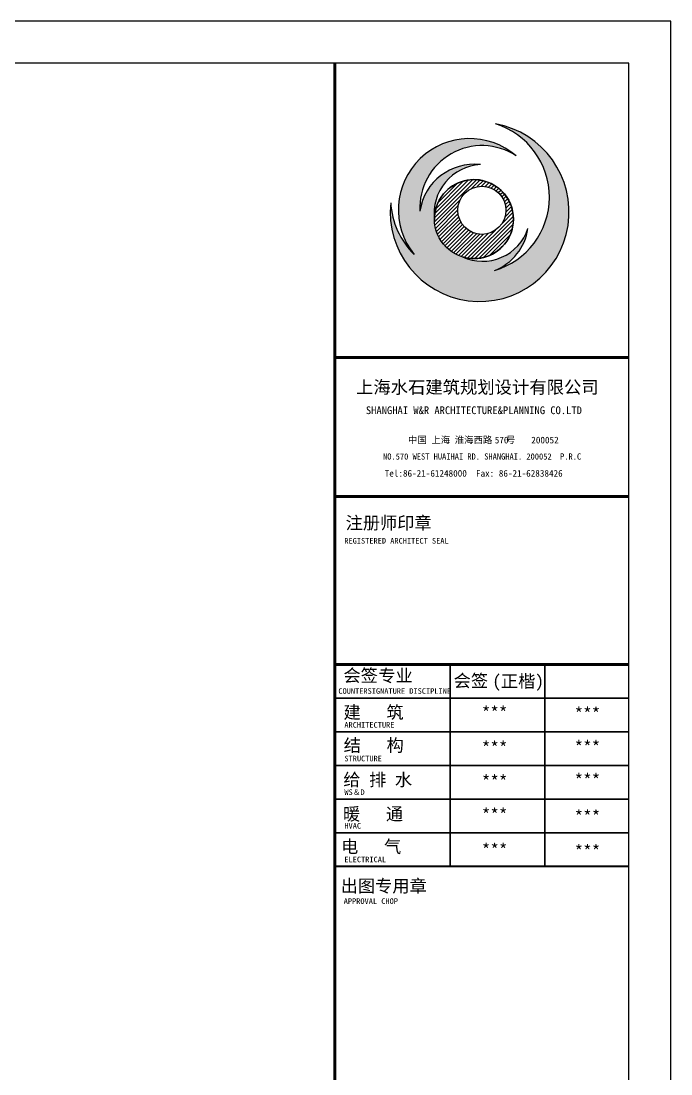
# Model space of a CAD drawing. Extents: x 12099 to 71499, y 175314 to 217314.
# Drawn here: x 56032 to 71499, y 192272 to 217314 of the extents above; entities that cross this region are included whole.
import ezdxf
from ezdxf.enums import TextEntityAlignment as Align

# ---------------------------------------------------------------- set-up
doc = ezdxf.new("R2010")
doc.units = 0
doc.header["$LTSCALE"] = 1000
doc.header["$MEASUREMENT"] = 0
doc.layers.get('0').update_dxf_attribs({"linetype": 'CONTINUOUS'})
for name, color, linetype in [('FACE', 2, 'CONTINUOUS'), ('yingwen', 7, 'CONTINUOUS'), ('图框', 3, 'CONTINUOUS')]:
    doc.layers.add(name, color=color, linetype=linetype)
doc.layers.add('层建筑面积', color=6, linetype='CONTINUOUS', lineweight=30, plot=False)
doc.styles.add('-宋体', font='SimSun.ttf')
doc.styles.add('图签栏', font='SimSun.ttf')

# ---------------------------------------------------------------- blocks, each defined once
blk = doc.blocks.new('A$C790473E3')
at = {"layer": 'FACE'}
blk.add_hatch(color=256, dxfattribs=at).paths.add_polyline_path([(12277, 22805, -0.4358242), (25158, 38243, 0.4034982), (8203, 25238, -0.6154452), (35207, 40694, 0.9131699), (6565, 13084, -0.1859392), (0, 27582, 2.2949898), (29364, 49669, -0.7433742), (29147, 8589, 0.2704113), (38508, 20344, -0.4456628), (20141, 12365, -0.3262317)])
h = blk.add_hatch(dxfattribs=at)
h.set_pattern_fill('ANSI31', color=256, scale=6118.035339, style=0)
h.set_pattern_definition([(45, (-835537.9, 198731.2), (-540.76303, 540.76303), [])])
h.paths.add_polyline_path([(34441, 22970, 1.0074548), (12277, 22805, 0.9926004)])
h.paths.add_polyline_path([(18828, 25457, -1), (32328, 25457, -1)], flags=16)
blk.add_circle((23359, 22970), 11082, dxfattribs=at)
at = {"layer": 'FACE', "color": 2}
blk.add_circle((25578, 25457), 6750, dxfattribs=at)
for centre, radius, start, end in [((24948, 24977), 25084, 174.03869, 79.86154), ((23075, 29161), 21450, 286.44545, 72.95009), ((22142, 25587), 19974, 49.14596, 218.75151), ((25605, 26152), 17427, 56.56444, 183.00452), ((23426, 22946), 15395, 83.53959, 171.43554), ((25891, 24539), 13724, 93.06127, 187.25622), ((23359, 22970), 11082, 253.12295, 180.85108), ((22101, 28855), 22137, 183.29715, 225.4301), ((25737, 24611), 13464, 245.44008, 341.5231), ((23754, 22488), 14908, 291.20681, 351.73296)]:
    blk.add_arc(centre, radius, start, end, dxfattribs=at)
blk = doc.blocks.new('1111111111111111')
for p, q in [((-172968, 17084), (-232368, 17084)), ((-172968, -24916), (-172968, 17084)), ((-173968, 16084), (-229868, 16084)), ((-173968, -23916), (-173968, 16084))]:
    blk.add_line(p, q)
for points, const_width in [([(-180968, -23916), (-180968, 16084)], 70), ([(-180968, 9084), (-173968, 9084)], 70), ([(-180968, 5778), (-173968, 5778)], 70), ([(-180968, 1778), (-173968, 1778)], 70), ([(-178222, 1778), (-178222, -3022)], 35), ([(-175968, 1778), (-175968, -3022)], 35), ([(-173968, 978), (-180968, 978)], 35), ([(-173968, 178), (-180968, 178)], 35), ([(-173968, -622), (-180968, -622)], 35), ([(-173968, -1422), (-180968, -1422)], 35), ([(-173968, -2222), (-180968, -2222)], 35), ([(-173968, -3022), (-180968, -3022)], 50)]:
    blk.add_lwpolyline(points, dxfattribs=dict(const_width=const_width))
at = {"layer": '图框', "linetype": 'ByBlock', "xscale": 0.08484850823879242, "yscale": 0.08484848588705063, "zscale": 0.08484848484848485}
blk.add_blockref('A$C790473E3', (-179638, 10424), dxfattribs=at)
at = {"style": '-宋体'}
for s, height, p in [('上海水石建筑规划设计有限公司', 302.4, (-180463, 8225)), ('注册师印章', 300, (-180710, 4999)), ('会签', 300, (-180761, 1370)), ('专业', 300, (-179931, 1365)), ('建   筑', 300, (-180761, 494)), ('结   构', 300, (-180756, -291)), ('给 排 水', 300, (-180765, -1109)), ('暖   通', 300, (-180773, -1925)), ('电   气', 300, (-180818, -2699)), ('出图专用章', 300, (-180826, -3637))]:
    blk.add_text(s, height=height, dxfattribs=at).set_placement(p)
for s, p in [('中国 上海 淮海西路   号    ', (-177731, 7127)), ('570     200052 ', (-176346, 7117)), ('Tel:86-21-61248000  Fax: 86-21-62838426', (-177662, 6329))]:
    blk.add_text(s, height=159.65, dxfattribs=at).set_placement(p, align=Align.MIDDLE)
at = {"layer": 'yingwen', "style": '图签栏'}
for s, height, p in [(' SHANGHAI W&R ARCHITECTURE&PLANNING CO.LTD', 184.32, (-180353, 7735)), ('REGISTERED ARCHITECT SEAL', 132.71, (-180741, 4656)), ('COUNTERSIGNATURE DISCIPLINE', 132.71, (-180883, 1083)), ('ARCHITECTURE', 132.71, (-180740, 277)), ('STRUCTURE', 132.7, (-180740, -523)), ('WS＆D', 132.7, (-180740, -1323)), ('HVAC', 132.7, (-180740, -2123)), ('ELECTRICAL', 132.7, (-180740, -2923)), ('APPROVAL CHOP', 132.71, (-180756, -3914))]:
    blk.add_text(s, height=height, dxfattribs=at).set_placement(p)
blk.add_text('NO.570 WEST HUAIHAI RD. SHANGHAI. 200052  P.R.C', height=147.46, dxfattribs=at).set_placement((-177462, 6728), align=Align.MIDDLE)
blk = doc.blocks.new('w1')
at = {"layer": 'yingwen'}
blk.add_blockref('1111111111111111', (-591360, -132739), dxfattribs=at)
at = {"style": '-宋体'}
for s, p in [('会签', (-769499, -131495)), ('(正楷)', (-768578, -131505)), ('***', (-768830, -132258)), ('***', (-766622, -132282)), ('***', (-768830, -133091)), ('***', (-766622, -133075)), ('***', (-768830, -133892)), ('***', (-766622, -133860)), ('***', (-768830, -134684)), ('***', (-766622, -134726)), ('***', (-768830, -135519)), ('***', (-766622, -135551))]:
    blk.add_text(s, height=300, dxfattribs=at).set_placement(p)

msp = doc.modelspace()

# ---------------------------------------------------------------- block references
at = {"layer": '层建筑面积'}
msp.add_blockref('w1', (835827, 332969), dxfattribs=at)

doc.saveas('drawing.dxf')
